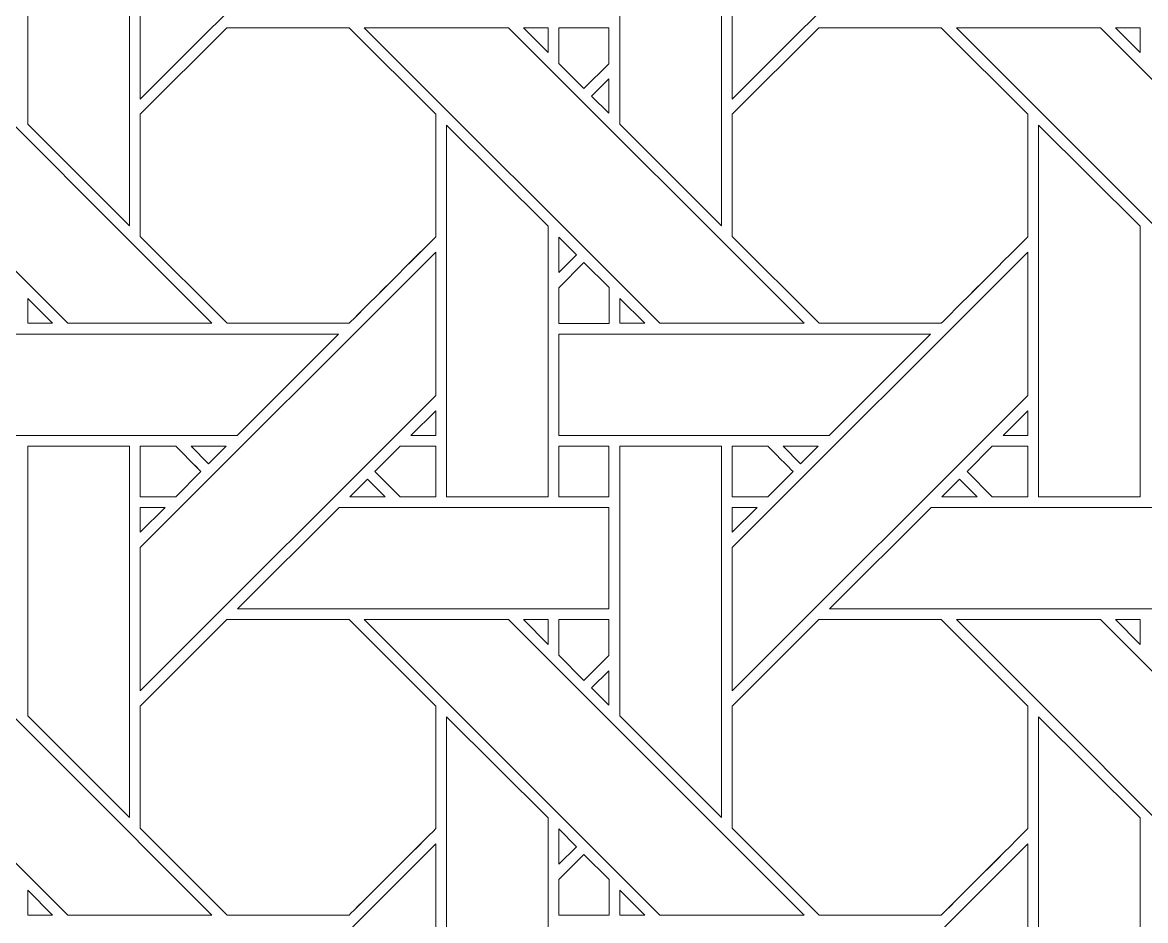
# Model space of a CAD drawing. Header units: inches. Extents: x 8.9 to 15.9, y 4.1 to 14.1.
# Drawn here: x 10.534 to 12.334, y 10.507 to 11.947 of the extents above; entities that cross this region are included whole.
import ezdxf

# ---------------------------------------------------------------- set-up
doc = ezdxf.new("R2010")
doc.units = ezdxf.units.IN
doc.header["$MEASUREMENT"] = 0
doc.layers.add('Design', color=7, linetype='Continuous', lineweight=0)

msp = doc.modelspace()

# ---------------------------------------------------------------- linework, layer by layer
at = {"layer": 'Design'}
for points, knots in [([(12.3829, 14.0948), (10.4499, 14.0948), (8.8829, 12.5278), (8.8829, 10.5948), (8.8829, 10.5948), (8.8829, 4.0948), (8.8829, 4.0948), (8.8829, 4.0948), (15.8829, 4.0948), (15.8829, 4.0948), (15.8829, 4.0948), (15.8829, 10.5948), (15.8829, 10.5948), (15.8829, 12.5278), (14.3159, 14.0948), (12.3829, 14.0948)], [0, 0, 0, 0, 1, 1, 1, 2, 2, 2, 3, 3, 3, 4, 4, 4, 5, 5, 5, 5]), ([(12.3829, 13.4898), (10.7865, 13.4898), (9.4879, 12.1911), (9.4879, 10.5948), (9.4879, 10.5948), (9.4879, 4.6998), (9.4879, 4.6998), (9.4879, 4.6998), (15.2779, 4.6998), (15.2779, 4.6998), (15.2779, 4.6998), (15.2779, 10.5948), (15.2779, 10.5948), (15.2779, 12.1911), (13.9792, 13.4898), (12.3829, 13.4898)], [0, 0, 0, 0, 1, 1, 1, 2, 2, 2, 3, 3, 3, 4, 4, 4, 5, 5, 5, 5]), ([(11.1966, 12.2978), (11.1966, 12.2978), (10.7229, 11.8242), (10.7229, 11.8242), (10.7229, 11.8242), (10.7229, 12.0543), (10.7229, 12.0543), (10.7229, 12.0543), (11.1966, 12.5279), (11.1966, 12.5279), (11.1966, 12.5279), (11.1966, 12.2978), (11.1966, 12.2978)], [0, 0, 0, 0, 1, 1, 1, 2, 2, 2, 3, 3, 3, 4, 4, 4, 4]), ([(12.1453, 12.2978), (12.1453, 12.2978), (11.6717, 11.8242), (11.6717, 11.8242), (11.6717, 11.8242), (11.6717, 12.0543), (11.6717, 12.0543), (11.6717, 12.0543), (12.1453, 12.5279), (12.1453, 12.5279), (12.1453, 12.5279), (12.1453, 12.2978), (12.1453, 12.2978)], [0, 0, 0, 0, 1, 1, 1, 2, 2, 2, 3, 3, 3, 4, 4, 4, 4]), ([(10.7058, 12.2164), (10.7058, 12.2164), (10.7058, 11.6213), (10.7058, 11.6213), (10.7058, 11.6213), (10.5429, 11.7842), (10.5429, 11.7842), (10.5429, 11.7842), (10.5429, 12.2164), (10.5429, 12.2164), (10.5429, 12.2164), (10.7058, 12.2164), (10.7058, 12.2164)], [0, 0, 0, 0, 1, 1, 1, 2, 2, 2, 3, 3, 3, 4, 4, 4, 4]), ([(11.4916, 11.7842), (11.4916, 11.7842), (11.4916, 12.2164), (11.4916, 12.2164), (11.4916, 12.2164), (11.6545, 12.2164), (11.6545, 12.2164), (11.6545, 12.2164), (11.6545, 11.6213), (11.6545, 11.6213), (11.6545, 11.6213), (11.4916, 11.7842), (11.4916, 11.7842)], [0, 0, 0, 0, 1, 1, 1, 2, 2, 2, 3, 3, 3, 4, 4, 4, 4]), ([(10.3643, 11.9385), (10.3643, 11.9385), (10.838, 11.4649), (10.838, 11.4649), (10.838, 11.4649), (10.6069, 11.4649), (10.6069, 11.4649), (10.6069, 11.4649), (10.1334, 11.9385), (10.1334, 11.9385), (10.1334, 11.9385), (10.3643, 11.9385), (10.3643, 11.9385)], [0, 0, 0, 0, 1, 1, 1, 2, 2, 2, 3, 3, 3, 4, 4, 4, 4]), ([(10.8616, 11.9385), (10.8616, 11.9385), (11.0578, 11.9385), (11.0578, 11.9385), (11.0578, 11.9385), (11.1966, 11.7998), (11.1966, 11.7998), (11.1966, 11.7998), (11.1966, 11.6036), (11.1966, 11.6036), (11.1788, 11.5857), (11.0669, 11.4739), (11.0579, 11.4649), (11.0579, 11.4649), (10.8622, 11.4649), (10.8622, 11.4649), (10.8622, 11.4649), (10.7229, 11.6041), (10.7229, 11.6041), (10.7229, 11.6041), (10.7229, 11.7998), (10.7229, 11.7998), (10.7229, 11.7998), (10.8616, 11.9385), (10.8616, 11.9385)], [0, 0, 0, 0, 1, 1, 1, 2, 2, 2, 3, 3, 3, 4, 4, 4, 5, 5, 5, 6, 6, 6, 7, 7, 7, 8, 8, 8, 8]), ([(11.0578, 11.9385), (11.0578, 11.9385), (11.1966, 11.7998), (11.1966, 11.7998), (11.1966, 11.7998), (11.1966, 11.6036), (11.1966, 11.6036), (11.1787, 11.5855), (11.0668, 11.4738), (11.0579, 11.4649), (11.0579, 11.4649), (10.8622, 11.4649), (10.8622, 11.4649), (10.8622, 11.4649), (10.7229, 11.6041), (10.7229, 11.6041), (10.7229, 11.6041), (10.7229, 11.7998), (10.7229, 11.7998), (10.7229, 11.7998), (10.8616, 11.9385), (10.8616, 11.9385), (10.8616, 11.9385), (11.0578, 11.9385), (11.0578, 11.9385)], [0, 0, 0, 0, 1, 1, 1, 2, 2, 2, 3, 3, 3, 4, 4, 4, 5, 5, 5, 6, 6, 6, 7, 7, 7, 8, 8, 8, 8]), ([(11.7867, 11.4649), (11.7867, 11.4649), (11.5556, 11.4649), (11.5556, 11.4649), (11.5556, 11.4649), (11.0821, 11.9385), (11.0821, 11.9385), (11.0821, 11.9385), (11.313, 11.9385), (11.313, 11.9385), (11.313, 11.9385), (11.7867, 11.4649), (11.7867, 11.4649)], [0, 0, 0, 0, 1, 1, 1, 2, 2, 2, 3, 3, 3, 4, 4, 4, 4]), ([(11.3372, 11.9385), (11.3372, 11.9385), (11.3766, 11.9385), (11.3766, 11.9385), (11.3766, 11.9385), (11.3766, 11.8987), (11.3766, 11.8987), (11.3766, 11.8987), (11.3372, 11.9385), (11.3372, 11.9385)], [0, 0, 0, 0, 1, 1, 1, 2, 2, 2, 3, 3, 3, 3]), ([(11.474, 11.9385), (11.474, 11.9385), (11.474, 11.8809), (11.474, 11.8809), (11.474, 11.8809), (11.4341, 11.841), (11.4341, 11.841), (11.4341, 11.841), (11.3938, 11.8813), (11.3938, 11.8813), (11.3938, 11.8813), (11.3938, 11.9385), (11.3938, 11.9385), (11.3938, 11.9385), (11.474, 11.9385), (11.474, 11.9385)], [0, 0, 0, 0, 1, 1, 1, 2, 2, 2, 3, 3, 3, 4, 4, 4, 5, 5, 5, 5]), ([(11.474, 11.8809), (11.474, 11.8809), (11.4341, 11.841), (11.4341, 11.841), (11.4341, 11.841), (11.3938, 11.8813), (11.3938, 11.8813), (11.3938, 11.8813), (11.3938, 11.9385), (11.3938, 11.9385), (11.3938, 11.9385), (11.474, 11.9385), (11.474, 11.9385), (11.474, 11.9385), (11.474, 11.8809), (11.474, 11.8809)], [0, 0, 0, 0, 1, 1, 1, 2, 2, 2, 3, 3, 3, 4, 4, 4, 5, 5, 5, 5]), ([(11.8104, 11.9385), (11.8104, 11.9385), (12.0066, 11.9385), (12.0066, 11.9385), (12.0066, 11.9385), (12.1453, 11.7998), (12.1453, 11.7998), (12.1453, 11.7998), (12.1453, 11.6036), (12.1453, 11.6036), (12.1275, 11.5857), (12.0156, 11.4739), (12.0066, 11.4649), (12.0066, 11.4649), (11.8109, 11.4649), (11.8109, 11.4649), (11.8109, 11.4649), (11.6717, 11.6041), (11.6717, 11.6041), (11.6717, 11.6041), (11.6717, 11.7998), (11.6717, 11.7998), (11.6717, 11.7998), (11.8104, 11.9385), (11.8104, 11.9385)], [0, 0, 0, 0, 1, 1, 1, 2, 2, 2, 3, 3, 3, 4, 4, 4, 5, 5, 5, 6, 6, 6, 7, 7, 7, 8, 8, 8, 8]), ([(12.0066, 11.9385), (12.0066, 11.9385), (12.1453, 11.7998), (12.1453, 11.7998), (12.1453, 11.7998), (12.1453, 11.6036), (12.1453, 11.6036), (12.1275, 11.5856), (12.0156, 11.4739), (12.0066, 11.4649), (12.0066, 11.4649), (11.8109, 11.4649), (11.8109, 11.4649), (11.8109, 11.4649), (11.6717, 11.6041), (11.6717, 11.6041), (11.6717, 11.6041), (11.6717, 11.7998), (11.6717, 11.7998), (11.6717, 11.7998), (11.8104, 11.9385), (11.8104, 11.9385), (11.8104, 11.9385), (12.0066, 11.9385), (12.0066, 11.9385)], [0, 0, 0, 0, 1, 1, 1, 2, 2, 2, 3, 3, 3, 4, 4, 4, 5, 5, 5, 6, 6, 6, 7, 7, 7, 8, 8, 8, 8]), ([(12.7354, 11.4649), (12.7354, 11.4649), (12.5044, 11.4649), (12.5044, 11.4649), (12.5044, 11.4649), (12.0308, 11.9385), (12.0308, 11.9385), (12.0308, 11.9385), (12.2618, 11.9385), (12.2618, 11.9385), (12.2618, 11.9385), (12.7354, 11.4649), (12.7354, 11.4649)], [0, 0, 0, 0, 1, 1, 1, 2, 2, 2, 3, 3, 3, 4, 4, 4, 4]), ([(12.2859, 11.9385), (12.2859, 11.9385), (12.3253, 11.9385), (12.3253, 11.9385), (12.3253, 11.9385), (12.3253, 11.8987), (12.3253, 11.8987), (12.3253, 11.8987), (12.2859, 11.9385), (12.2859, 11.9385)], [0, 0, 0, 0, 1, 1, 1, 2, 2, 2, 3, 3, 3, 3]), ([(11.4741, 11.8567), (11.4741, 11.8567), (11.4741, 11.8015), (11.4741, 11.8015), (11.4741, 11.8015), (11.4463, 11.8289), (11.4463, 11.8289), (11.4463, 11.8289), (11.4741, 11.8567), (11.4741, 11.8567)], [0, 0, 0, 0, 1, 1, 1, 2, 2, 2, 3, 3, 3, 3]), ([(11.2137, 11.1869), (11.2137, 11.1869), (11.2137, 11.7827), (11.2137, 11.7827), (11.2137, 11.7827), (11.3765, 11.6206), (11.3765, 11.6206), (11.3765, 11.6206), (11.3765, 11.1869), (11.3765, 11.1869), (11.3765, 11.1869), (11.2137, 11.1869), (11.2137, 11.1869)], [0, 0, 0, 0, 1, 1, 1, 2, 2, 2, 3, 3, 3, 4, 4, 4, 4]), ([(12.1625, 11.1869), (12.1625, 11.1869), (12.1625, 11.7827), (12.1625, 11.7827), (12.1625, 11.7827), (12.3252, 11.6205), (12.3252, 11.6205), (12.3252, 11.6205), (12.3252, 11.1869), (12.3252, 11.1869), (12.3252, 11.1869), (12.1625, 11.1869), (12.1625, 11.1869)], [0, 0, 0, 0, 1, 1, 1, 2, 2, 2, 3, 3, 3, 4, 4, 4, 4]), ([(11.3938, 11.5463), (11.3938, 11.5463), (11.3938, 11.6031), (11.3938, 11.6031), (11.3938, 11.6031), (11.422, 11.5745), (11.422, 11.5745), (11.422, 11.5745), (11.3938, 11.5463), (11.3938, 11.5463)], [0, 0, 0, 0, 1, 1, 1, 2, 2, 2, 3, 3, 3, 3]), ([(11.1966, 11.3491), (11.1966, 11.3491), (10.7229, 10.8754), (10.7229, 10.8754), (10.7229, 10.8754), (10.7229, 11.1055), (10.7229, 11.1055), (10.7229, 11.1055), (11.1966, 11.5791), (11.1966, 11.5791), (11.1966, 11.5791), (11.1966, 11.3491), (11.1966, 11.3491)], [0, 0, 0, 0, 1, 1, 1, 2, 2, 2, 3, 3, 3, 4, 4, 4, 4]), ([(12.1453, 11.3491), (12.1453, 11.3491), (11.6717, 10.8754), (11.6717, 10.8754), (11.6717, 10.8754), (11.6717, 11.1055), (11.6717, 11.1055), (11.6717, 11.1055), (12.1453, 11.5791), (12.1453, 11.5791), (12.1453, 11.5791), (12.1453, 11.3491), (12.1453, 11.3491)], [0, 0, 0, 0, 1, 1, 1, 2, 2, 2, 3, 3, 3, 4, 4, 4, 4]), ([(11.3938, 11.4647), (11.3938, 11.4647), (11.3938, 11.5219), (11.3938, 11.5219), (11.3938, 11.5219), (11.4341, 11.5623), (11.4341, 11.5623), (11.4341, 11.5623), (11.4745, 11.522), (11.4745, 11.522), (11.4745, 11.522), (11.4745, 11.4647), (11.4745, 11.4647), (11.4745, 11.4647), (11.3938, 11.4647), (11.3938, 11.4647)], [0, 0, 0, 0, 1, 1, 1, 2, 2, 2, 3, 3, 3, 4, 4, 4, 5, 5, 5, 5]), ([(11.4341, 11.5623), (11.4341, 11.5623), (11.4745, 11.522), (11.4745, 11.522), (11.4745, 11.522), (11.4745, 11.4647), (11.4745, 11.4647), (11.4745, 11.4647), (11.3938, 11.4647), (11.3938, 11.4647), (11.3938, 11.4647), (11.3938, 11.5219), (11.3938, 11.5219), (11.3938, 11.5219), (11.4341, 11.5623), (11.4341, 11.5623)], [0, 0, 0, 0, 1, 1, 1, 2, 2, 2, 3, 3, 3, 4, 4, 4, 5, 5, 5, 5]), ([(10.543, 11.4649), (10.543, 11.4649), (10.543, 11.5047), (10.543, 11.5047), (10.543, 11.5047), (10.5827, 11.4649), (10.5827, 11.4649), (10.5827, 11.4649), (10.543, 11.4649), (10.543, 11.4649)], [0, 0, 0, 0, 1, 1, 1, 2, 2, 2, 3, 3, 3, 3]), ([(11.4917, 11.4649), (11.4917, 11.4649), (11.4917, 11.5047), (11.4917, 11.5047), (11.4917, 11.5047), (11.5314, 11.4649), (11.5314, 11.4649), (11.5314, 11.4649), (11.4917, 11.4649), (11.4917, 11.4649)], [0, 0, 0, 0, 1, 1, 1, 2, 2, 2, 3, 3, 3, 3]), ([(11.0408, 11.4476), (11.0408, 11.4476), (10.8781, 11.2849), (10.8781, 11.2849), (10.8781, 11.2849), (10.4451, 11.2849), (10.4451, 11.2849), (10.4451, 11.2849), (10.4451, 11.4476), (10.4451, 11.4476), (10.4451, 11.4476), (11.0408, 11.4476), (11.0408, 11.4476)], [0, 0, 0, 0, 1, 1, 1, 2, 2, 2, 3, 3, 3, 4, 4, 4, 4]), ([(11.9895, 11.4476), (11.9895, 11.4476), (11.8268, 11.2849), (11.8268, 11.2849), (11.8268, 11.2849), (11.3938, 11.2849), (11.3938, 11.2849), (11.3938, 11.2849), (11.3938, 11.4476), (11.3938, 11.4476), (11.3938, 11.4476), (11.9895, 11.4476), (11.9895, 11.4476)], [0, 0, 0, 0, 1, 1, 1, 2, 2, 2, 3, 3, 3, 4, 4, 4, 4]), ([(11.1568, 11.2849), (11.1568, 11.2849), (11.1966, 11.3247), (11.1966, 11.3247), (11.1966, 11.3247), (11.1966, 11.2849), (11.1966, 11.2849), (11.1966, 11.2849), (11.1568, 11.2849), (11.1568, 11.2849)], [0, 0, 0, 0, 1, 1, 1, 2, 2, 2, 3, 3, 3, 3]), ([(12.1056, 11.2849), (12.1056, 11.2849), (12.1453, 11.3247), (12.1453, 11.3247), (12.1453, 11.3247), (12.1453, 11.2849), (12.1453, 11.2849), (12.1453, 11.2849), (12.1056, 11.2849), (12.1056, 11.2849)], [0, 0, 0, 0, 1, 1, 1, 2, 2, 2, 3, 3, 3, 3]), ([(10.7058, 11.2676), (10.7058, 11.2676), (10.7058, 10.6725), (10.7058, 10.6725), (10.7058, 10.6725), (10.5429, 10.8355), (10.5429, 10.8355), (10.5429, 10.8355), (10.5429, 11.2676), (10.5429, 11.2676), (10.5429, 11.2676), (10.7058, 11.2676), (10.7058, 11.2676)], [0, 0, 0, 0, 1, 1, 1, 2, 2, 2, 3, 3, 3, 4, 4, 4, 4]), ([(10.78, 11.2677), (10.7851, 11.2626), (10.8159, 11.2317), (10.8203, 11.2273), (10.8203, 11.2273), (10.7799, 11.1869), (10.7799, 11.1869), (10.7799, 11.1869), (10.7229, 11.1869), (10.7229, 11.1869), (10.7229, 11.1869), (10.7229, 11.2677), (10.7229, 11.2677), (10.7229, 11.2677), (10.78, 11.2677), (10.78, 11.2677)], [0, 0, 0, 0, 1, 1, 1, 2, 2, 2, 3, 3, 3, 4, 4, 4, 5, 5, 5, 5]), ([(10.8203, 11.2273), (10.8203, 11.2273), (10.7799, 11.1869), (10.7799, 11.1869), (10.7799, 11.1869), (10.7229, 11.1869), (10.7229, 11.1869), (10.7229, 11.1869), (10.7229, 11.2677), (10.7229, 11.2677), (10.7229, 11.2677), (10.78, 11.2677), (10.78, 11.2677), (10.7852, 11.2625), (10.816, 11.2316), (10.8203, 11.2273)], [0, 0, 0, 0, 1, 1, 1, 2, 2, 2, 3, 3, 3, 4, 4, 4, 5, 5, 5, 5]), ([(10.8326, 11.2395), (10.8326, 11.2395), (10.8044, 11.2676), (10.8044, 11.2676), (10.8044, 11.2676), (10.8608, 11.2676), (10.8608, 11.2676), (10.8608, 11.2676), (10.8326, 11.2395), (10.8326, 11.2395)], [0, 0, 0, 0, 1, 1, 1, 2, 2, 2, 3, 3, 3, 3]), ([(11.1966, 11.2677), (11.1966, 11.2677), (11.1966, 11.1869), (11.1966, 11.1869), (11.1966, 11.1869), (11.1395, 11.1869), (11.1395, 11.1869), (11.1395, 11.1869), (11.0991, 11.2273), (11.0991, 11.2273), (11.0991, 11.2273), (11.1396, 11.2677), (11.1396, 11.2677), (11.1396, 11.2677), (11.1966, 11.2677), (11.1966, 11.2677)], [0, 0, 0, 0, 1, 1, 1, 2, 2, 2, 3, 3, 3, 4, 4, 4, 5, 5, 5, 5]), ([(11.1966, 11.2677), (11.1966, 11.2677), (11.1966, 11.1869), (11.1966, 11.1869), (11.1966, 11.1869), (11.1395, 11.1869), (11.1395, 11.1869), (11.1395, 11.1869), (11.0991, 11.2273), (11.0991, 11.2273), (11.0991, 11.2273), (11.1396, 11.2677), (11.1396, 11.2677), (11.1396, 11.2677), (11.1966, 11.2677), (11.1966, 11.2677)], [0, 0, 0, 0, 1, 1, 1, 2, 2, 2, 3, 3, 3, 4, 4, 4, 5, 5, 5, 5]), ([(11.474, 11.1869), (11.474, 11.1869), (11.3938, 11.1869), (11.3938, 11.1869), (11.3938, 11.1869), (11.3938, 11.2677), (11.3938, 11.2677), (11.3938, 11.2677), (11.474, 11.2677), (11.474, 11.2677), (11.474, 11.2677), (11.474, 11.1869), (11.474, 11.1869)], [0, 0, 0, 0, 1, 1, 1, 2, 2, 2, 3, 3, 3, 4, 4, 4, 4]), ([(11.474, 11.2677), (11.474, 11.2677), (11.474, 11.1869), (11.474, 11.1869), (11.474, 11.1869), (11.3938, 11.1869), (11.3938, 11.1869), (11.3938, 11.1869), (11.3938, 11.2677), (11.3938, 11.2677), (11.3938, 11.2677), (11.474, 11.2677), (11.474, 11.2677)], [0, 0, 0, 0, 1, 1, 1, 2, 2, 2, 3, 3, 3, 4, 4, 4, 4]), ([(11.6545, 11.2676), (11.6545, 11.2676), (11.6545, 10.6725), (11.6545, 10.6725), (11.6545, 10.6725), (11.4916, 10.8354), (11.4916, 10.8354), (11.4916, 10.8354), (11.4916, 11.2676), (11.4916, 11.2676), (11.4916, 11.2676), (11.6545, 11.2676), (11.6545, 11.2676)], [0, 0, 0, 0, 1, 1, 1, 2, 2, 2, 3, 3, 3, 4, 4, 4, 4]), ([(11.7287, 11.2677), (11.7339, 11.2626), (11.7646, 11.2317), (11.7691, 11.2273), (11.7691, 11.2273), (11.7286, 11.1869), (11.7286, 11.1869), (11.7286, 11.1869), (11.6717, 11.1869), (11.6717, 11.1869), (11.6717, 11.1869), (11.6717, 11.2677), (11.6717, 11.2677), (11.6717, 11.2677), (11.7287, 11.2677), (11.7287, 11.2677)], [0, 0, 0, 0, 1, 1, 1, 2, 2, 2, 3, 3, 3, 4, 4, 4, 5, 5, 5, 5]), ([(11.7691, 11.2273), (11.7691, 11.2273), (11.7286, 11.1869), (11.7286, 11.1869), (11.7286, 11.1869), (11.6717, 11.1869), (11.6717, 11.1869), (11.6717, 11.1869), (11.6717, 11.2677), (11.6717, 11.2677), (11.6717, 11.2677), (11.7287, 11.2677), (11.7287, 11.2677), (11.7339, 11.2625), (11.7647, 11.2316), (11.7691, 11.2273)], [0, 0, 0, 0, 1, 1, 1, 2, 2, 2, 3, 3, 3, 4, 4, 4, 5, 5, 5, 5]), ([(11.7531, 11.2676), (11.7531, 11.2676), (11.8096, 11.2676), (11.8096, 11.2676), (11.8096, 11.2676), (11.7813, 11.2395), (11.7813, 11.2395), (11.7813, 11.2395), (11.7531, 11.2676), (11.7531, 11.2676)], [0, 0, 0, 0, 1, 1, 1, 2, 2, 2, 3, 3, 3, 3]), ([(12.1453, 11.2677), (12.1453, 11.2677), (12.1453, 11.1869), (12.1453, 11.1869), (12.1453, 11.1869), (12.0882, 11.1869), (12.0882, 11.1869), (12.0882, 11.1869), (12.0479, 11.2273), (12.0479, 11.2273), (12.0479, 11.2273), (12.0883, 11.2677), (12.0883, 11.2677), (12.0883, 11.2677), (12.1453, 11.2677), (12.1453, 11.2677)], [0, 0, 0, 0, 1, 1, 1, 2, 2, 2, 3, 3, 3, 4, 4, 4, 5, 5, 5, 5]), ([(12.1453, 11.2677), (12.1453, 11.2677), (12.1453, 11.1869), (12.1453, 11.1869), (12.1453, 11.1869), (12.0882, 11.1869), (12.0882, 11.1869), (12.0882, 11.1869), (12.0479, 11.2273), (12.0479, 11.2273), (12.0479, 11.2273), (12.0883, 11.2677), (12.0883, 11.2677), (12.0883, 11.2677), (12.1453, 11.2677), (12.1453, 11.2677)], [0, 0, 0, 0, 1, 1, 1, 2, 2, 2, 3, 3, 3, 4, 4, 4, 5, 5, 5, 5]), ([(11.1153, 11.1869), (11.1153, 11.1869), (11.0588, 11.1869), (11.0588, 11.1869), (11.0588, 11.1869), (11.087, 11.2151), (11.087, 11.2151), (11.087, 11.2151), (11.1153, 11.1869), (11.1153, 11.1869)], [0, 0, 0, 0, 1, 1, 1, 2, 2, 2, 3, 3, 3, 3]), ([(12.064, 11.1869), (12.064, 11.1869), (12.0075, 11.1869), (12.0075, 11.1869), (12.0075, 11.1869), (12.0358, 11.2151), (12.0358, 11.2151), (12.0358, 11.2151), (12.064, 11.1869), (12.064, 11.1869)], [0, 0, 0, 0, 1, 1, 1, 2, 2, 2, 3, 3, 3, 3]), ([(10.7229, 11.1299), (10.7229, 11.1299), (10.7229, 11.1697), (10.7229, 11.1697), (10.7229, 11.1697), (10.7628, 11.1697), (10.7628, 11.1697), (10.7628, 11.1697), (10.7229, 11.1299), (10.7229, 11.1299)], [0, 0, 0, 0, 1, 1, 1, 2, 2, 2, 3, 3, 3, 3]), ([(11.4741, 11.1697), (11.4741, 11.1697), (11.4741, 11.0069), (11.4741, 11.0069), (11.4741, 11.0069), (10.8788, 11.0069), (10.8788, 11.0069), (10.8788, 11.0069), (11.0416, 11.1697), (11.0416, 11.1697), (11.0416, 11.1697), (11.4741, 11.1697), (11.4741, 11.1697)], [0, 0, 0, 0, 1, 1, 1, 2, 2, 2, 3, 3, 3, 4, 4, 4, 4]), ([(11.7115, 11.1697), (11.7115, 11.1697), (11.6717, 11.1299), (11.6717, 11.1299), (11.6717, 11.1299), (11.6717, 11.1697), (11.6717, 11.1697), (11.6717, 11.1697), (11.7115, 11.1697), (11.7115, 11.1697)], [0, 0, 0, 0, 1, 1, 1, 2, 2, 2, 3, 3, 3, 3]), ([(12.4228, 11.1697), (12.4228, 11.1697), (12.4228, 11.0069), (12.4228, 11.0069), (12.4228, 11.0069), (11.8275, 11.0069), (11.8275, 11.0069), (11.8275, 11.0069), (11.9904, 11.1697), (11.9904, 11.1697), (11.9904, 11.1697), (12.4228, 11.1697), (12.4228, 11.1697)], [0, 0, 0, 0, 1, 1, 1, 2, 2, 2, 3, 3, 3, 4, 4, 4, 4]), ([(10.3643, 10.9898), (10.3643, 10.9898), (10.838, 10.5161), (10.838, 10.5161), (10.838, 10.5161), (10.6069, 10.5161), (10.6069, 10.5161), (10.6069, 10.5161), (10.1334, 10.9898), (10.1334, 10.9898), (10.1334, 10.9898), (10.3643, 10.9898), (10.3643, 10.9898)], [0, 0, 0, 0, 1, 1, 1, 2, 2, 2, 3, 3, 3, 4, 4, 4, 4]), ([(10.8616, 10.9898), (10.8616, 10.9898), (11.0578, 10.9898), (11.0578, 10.9898), (11.0578, 10.9898), (11.1966, 10.8511), (11.1966, 10.8511), (11.1966, 10.8511), (11.1966, 10.6548), (11.1966, 10.6548), (11.1788, 10.6369), (11.0669, 10.5252), (11.0579, 10.5162), (11.0579, 10.5162), (10.8622, 10.5162), (10.8622, 10.5162), (10.8622, 10.5162), (10.7229, 10.6554), (10.7229, 10.6554), (10.7229, 10.6554), (10.7229, 10.8511), (10.7229, 10.8511), (10.7229, 10.8511), (10.8616, 10.9898), (10.8616, 10.9898)], [0, 0, 0, 0, 1, 1, 1, 2, 2, 2, 3, 3, 3, 4, 4, 4, 5, 5, 5, 6, 6, 6, 7, 7, 7, 8, 8, 8, 8]), ([(10.8616, 10.9898), (10.8616, 10.9898), (11.0578, 10.9898), (11.0578, 10.9898), (11.0578, 10.9898), (11.1966, 10.8511), (11.1966, 10.8511), (11.1966, 10.8511), (11.1966, 10.6548), (11.1966, 10.6548), (11.1787, 10.6369), (11.0668, 10.5251), (11.0579, 10.5162), (11.0579, 10.5162), (10.8622, 10.5162), (10.8622, 10.5162), (10.8622, 10.5162), (10.7229, 10.6554), (10.7229, 10.6554), (10.7229, 10.6554), (10.7229, 10.8511), (10.7229, 10.8511), (10.7229, 10.8511), (10.8616, 10.9898), (10.8616, 10.9898)], [0, 0, 0, 0, 1, 1, 1, 2, 2, 2, 3, 3, 3, 4, 4, 4, 5, 5, 5, 6, 6, 6, 7, 7, 7, 8, 8, 8, 8]), ([(11.313, 10.9898), (11.313, 10.9898), (11.7867, 10.5161), (11.7867, 10.5161), (11.7867, 10.5161), (11.5556, 10.5161), (11.5556, 10.5161), (11.5556, 10.5161), (11.0821, 10.9898), (11.0821, 10.9898), (11.0821, 10.9898), (11.313, 10.9898), (11.313, 10.9898)], [0, 0, 0, 0, 1, 1, 1, 2, 2, 2, 3, 3, 3, 4, 4, 4, 4]), ([(11.3766, 10.9898), (11.3766, 10.9898), (11.3766, 10.95), (11.3766, 10.95), (11.3766, 10.95), (11.3372, 10.9898), (11.3372, 10.9898), (11.3372, 10.9898), (11.3766, 10.9898), (11.3766, 10.9898)], [0, 0, 0, 0, 1, 1, 1, 2, 2, 2, 3, 3, 3, 3]), ([(11.474, 10.9898), (11.474, 10.9898), (11.474, 10.9322), (11.474, 10.9322), (11.474, 10.9322), (11.4341, 10.8923), (11.4341, 10.8923), (11.4341, 10.8923), (11.3938, 10.9326), (11.3938, 10.9326), (11.3938, 10.9326), (11.3938, 10.9898), (11.3938, 10.9898), (11.3938, 10.9898), (11.474, 10.9898), (11.474, 10.9898)], [0, 0, 0, 0, 1, 1, 1, 2, 2, 2, 3, 3, 3, 4, 4, 4, 5, 5, 5, 5]), ([(11.4341, 10.8923), (11.4341, 10.8923), (11.3938, 10.9326), (11.3938, 10.9326), (11.3938, 10.9326), (11.3938, 10.9898), (11.3938, 10.9898), (11.3938, 10.9898), (11.474, 10.9898), (11.474, 10.9898), (11.474, 10.9898), (11.474, 10.9322), (11.474, 10.9322), (11.474, 10.9322), (11.4341, 10.8923), (11.4341, 10.8923)], [0, 0, 0, 0, 1, 1, 1, 2, 2, 2, 3, 3, 3, 4, 4, 4, 5, 5, 5, 5]), ([(11.8104, 10.9898), (11.8104, 10.9898), (12.0066, 10.9898), (12.0066, 10.9898), (12.0066, 10.9898), (12.1453, 10.8511), (12.1453, 10.8511), (12.1453, 10.8511), (12.1453, 10.6549), (12.1453, 10.6549), (12.1275, 10.6369), (12.0156, 10.5252), (12.0066, 10.5162), (12.0066, 10.5162), (11.8109, 10.5162), (11.8109, 10.5162), (11.8109, 10.5162), (11.6717, 10.6554), (11.6717, 10.6554), (11.6717, 10.6554), (11.6717, 10.8511), (11.6717, 10.8511), (11.6717, 10.8511), (11.8104, 10.9898), (11.8104, 10.9898)], [0, 0, 0, 0, 1, 1, 1, 2, 2, 2, 3, 3, 3, 4, 4, 4, 5, 5, 5, 6, 6, 6, 7, 7, 7, 8, 8, 8, 8]), ([(12.1453, 10.6549), (12.1274, 10.6367), (12.0155, 10.525), (12.0066, 10.5162), (12.0066, 10.5162), (11.8109, 10.5162), (11.8109, 10.5162), (11.8109, 10.5162), (11.6717, 10.6554), (11.6717, 10.6554), (11.6717, 10.6554), (11.6717, 10.8511), (11.6717, 10.8511), (11.6717, 10.8511), (11.8104, 10.9898), (11.8104, 10.9898), (11.8104, 10.9898), (12.0066, 10.9898), (12.0066, 10.9898), (12.0066, 10.9898), (12.1453, 10.8511), (12.1453, 10.8511), (12.1453, 10.8511), (12.1453, 10.6549), (12.1453, 10.6549)], [0, 0, 0, 0, 1, 1, 1, 2, 2, 2, 3, 3, 3, 4, 4, 4, 5, 5, 5, 6, 6, 6, 7, 7, 7, 8, 8, 8, 8]), ([(12.7354, 10.5161), (12.7354, 10.5161), (12.5044, 10.5161), (12.5044, 10.5161), (12.5044, 10.5161), (12.0308, 10.9898), (12.0308, 10.9898), (12.0308, 10.9898), (12.2618, 10.9898), (12.2618, 10.9898), (12.2618, 10.9898), (12.7354, 10.5161), (12.7354, 10.5161)], [0, 0, 0, 0, 1, 1, 1, 2, 2, 2, 3, 3, 3, 4, 4, 4, 4]), ([(12.2859, 10.9898), (12.2859, 10.9898), (12.3253, 10.9898), (12.3253, 10.9898), (12.3253, 10.9898), (12.3253, 10.95), (12.3253, 10.95), (12.3253, 10.95), (12.2859, 10.9898), (12.2859, 10.9898)], [0, 0, 0, 0, 1, 1, 1, 2, 2, 2, 3, 3, 3, 3]), ([(11.4741, 10.9079), (11.4741, 10.9079), (11.4741, 10.8528), (11.4741, 10.8528), (11.4741, 10.8528), (11.4463, 10.8802), (11.4463, 10.8802), (11.4463, 10.8802), (11.4741, 10.9079), (11.4741, 10.9079)], [0, 0, 0, 0, 1, 1, 1, 2, 2, 2, 3, 3, 3, 3]), ([(11.3765, 10.6718), (11.3765, 10.6718), (11.3765, 10.2381), (11.3765, 10.2381), (11.3765, 10.2381), (11.2137, 10.2381), (11.2137, 10.2381), (11.2137, 10.2381), (11.2137, 10.834), (11.2137, 10.834), (11.2137, 10.834), (11.3765, 10.6718), (11.3765, 10.6718)], [0, 0, 0, 0, 1, 1, 1, 2, 2, 2, 3, 3, 3, 4, 4, 4, 4]), ([(12.1625, 10.2381), (12.1625, 10.2381), (12.1625, 10.834), (12.1625, 10.834), (12.1625, 10.834), (12.3252, 10.6718), (12.3252, 10.6718), (12.3252, 10.6718), (12.3252, 10.2381), (12.3252, 10.2381), (12.3252, 10.2381), (12.1625, 10.2381), (12.1625, 10.2381)], [0, 0, 0, 0, 1, 1, 1, 2, 2, 2, 3, 3, 3, 4, 4, 4, 4]), ([(11.3938, 10.5976), (11.3938, 10.5976), (11.3938, 10.6543), (11.3938, 10.6543), (11.3938, 10.6543), (11.422, 10.6258), (11.422, 10.6258), (11.422, 10.6258), (11.3938, 10.5976), (11.3938, 10.5976)], [0, 0, 0, 0, 1, 1, 1, 2, 2, 2, 3, 3, 3, 3]), ([(10.7229, 10.1568), (10.7229, 10.1568), (11.1966, 10.6304), (11.1966, 10.6304), (11.1966, 10.6304), (11.1966, 10.4004), (11.1966, 10.4004), (11.1966, 10.4004), (10.7229, 9.9267), (10.7229, 9.9267), (10.7229, 9.9267), (10.7229, 10.1568), (10.7229, 10.1568)], [0, 0, 0, 0, 1, 1, 1, 2, 2, 2, 3, 3, 3, 4, 4, 4, 4]), ([(12.1453, 10.4004), (12.1453, 10.4004), (11.6717, 9.9267), (11.6717, 9.9267), (11.6717, 9.9267), (11.6717, 10.1568), (11.6717, 10.1568), (11.6717, 10.1568), (12.1453, 10.6304), (12.1453, 10.6304), (12.1453, 10.6304), (12.1453, 10.4004), (12.1453, 10.4004)], [0, 0, 0, 0, 1, 1, 1, 2, 2, 2, 3, 3, 3, 4, 4, 4, 4]), ([(11.3938, 10.5159), (11.3938, 10.5159), (11.3938, 10.5732), (11.3938, 10.5732), (11.3938, 10.5732), (11.4341, 10.6135), (11.4341, 10.6135), (11.4341, 10.6135), (11.4745, 10.5732), (11.4745, 10.5732), (11.4745, 10.5732), (11.4745, 10.5159), (11.4745, 10.5159), (11.4745, 10.5159), (11.3938, 10.5159), (11.3938, 10.5159)], [0, 0, 0, 0, 1, 1, 1, 2, 2, 2, 3, 3, 3, 4, 4, 4, 5, 5, 5, 5]), ([(11.4341, 10.6135), (11.4341, 10.6135), (11.4745, 10.5732), (11.4745, 10.5732), (11.4745, 10.5732), (11.4745, 10.5159), (11.4745, 10.5159), (11.4745, 10.5159), (11.3938, 10.5159), (11.3938, 10.5159), (11.3938, 10.5159), (11.3938, 10.5732), (11.3938, 10.5732), (11.3938, 10.5732), (11.4341, 10.6135), (11.4341, 10.6135)], [0, 0, 0, 0, 1, 1, 1, 2, 2, 2, 3, 3, 3, 4, 4, 4, 5, 5, 5, 5]), ([(10.543, 10.5161), (10.543, 10.5161), (10.543, 10.5559), (10.543, 10.5559), (10.543, 10.5559), (10.5827, 10.5161), (10.5827, 10.5161), (10.5827, 10.5161), (10.543, 10.5161), (10.543, 10.5161)], [0, 0, 0, 0, 1, 1, 1, 2, 2, 2, 3, 3, 3, 3]), ([(11.4917, 10.5161), (11.4917, 10.5161), (11.4917, 10.5559), (11.4917, 10.5559), (11.4917, 10.5559), (11.5314, 10.5161), (11.5314, 10.5161), (11.5314, 10.5161), (11.4917, 10.5161), (11.4917, 10.5161)], [0, 0, 0, 0, 1, 1, 1, 2, 2, 2, 3, 3, 3, 3])]:
    msp.add_open_spline(points, degree=3, knots=knots, dxfattribs=at)

doc.saveas('drawing.dxf')
